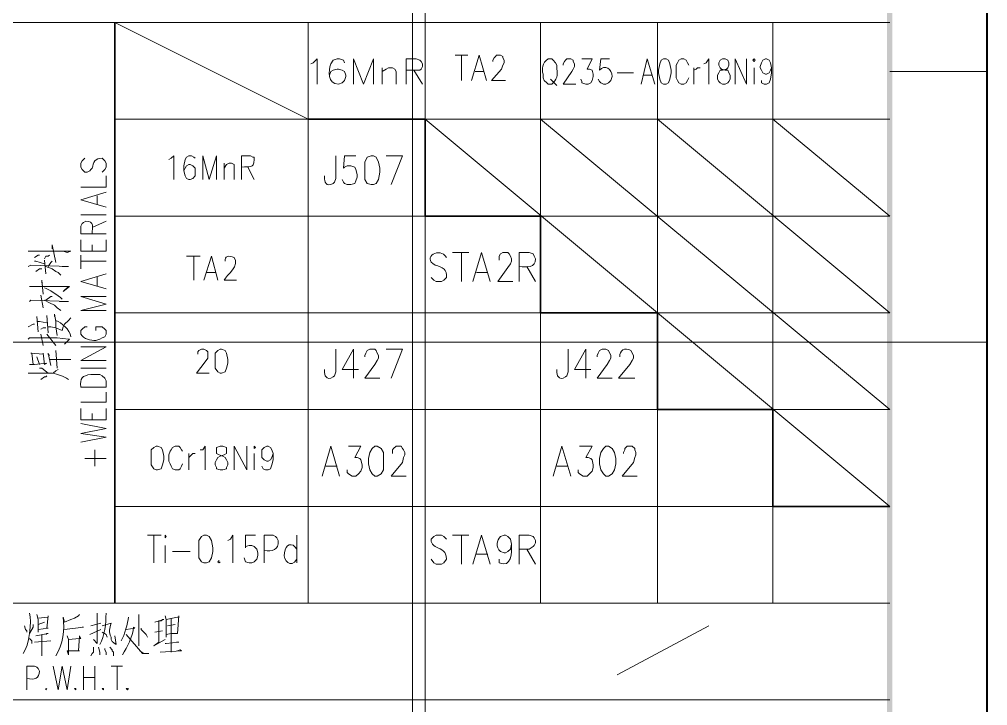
# Model space of a CAD drawing. Header units: millimetres. Extents: x 0 to 825, y 0 to 1167.
# Drawn here: x 685.8 to 824.5, y 881.5 to 979.8 of the extents above; entities that cross this region are included whole.
import ezdxf

# ---------------------------------------------------------------- set-up
doc = ezdxf.new("R2010")
doc.units = ezdxf.units.MM
doc.layers.add('1', color=7, linetype='Continuous')

msp = doc.modelspace()

# ---------------------------------------------------------------- hatches: boundary and pattern name
h = msp.add_hatch(color=0)
h.dxf.hatch_style = 2
h.paths.add_polyline_path([(810.861732, 13.821732), (810.141732, 1152.501732), (810.861732, 1153.221732)])
h = msp.add_hatch(color=0)
h.dxf.hatch_style = 2
h.paths.add_polyline_path([(810.141732, 14.541732), (810.861732, 13.821732), (810.141732, 1152.501732)])

# ---------------------------------------------------------------- linework, layer by layer
at = {"layer": '1', "color": 0, "lineweight": 9}
for points in [[(0.321732, 0.321732), (824.361732, 0.321732), (824.361732, 1166.721732), (0.321732, 1166.721732), (0.321732, 0.321732)], [(743.901732, 785.301732), (743.901732, 1131.981732), (743.901732, 785.301732)], [(810.501732, 979.341732), (560.841732, 979.341732)], [(810.501732, 979.341732), (560.841732, 979.341732)], [(699.441732, 979.341732), (727.161732, 965.481732), (699.441732, 979.341732)], [(727.161732, 896.181732), (727.161732, 979.341732), (727.161732, 896.181732)], [(760.461732, 896.181732), (760.461732, 979.341732)], [(760.461732, 896.181732), (760.461732, 979.341732)], [(777.201732, 896.181732), (777.201732, 979.341732)], [(777.201732, 896.181732), (777.201732, 979.341732)], [(793.761732, 896.181732), (793.761732, 979.341732), (793.761732, 896.181732)], [(748.221732, 974.661732), (750.021732, 974.661732)], [(749.121732, 974.661732), (749.121732, 971.061732)], [(750.561732, 971.061732), (751.641732, 974.661732), (752.721732, 971.061732)], [(753.621732, 973.761732), (753.621732, 973.941732), (753.801732, 974.301732), (753.981732, 974.481732), (754.161732, 974.661732), (754.701732, 974.661732), (755.061732, 974.481732), (755.061732, 974.301732), (755.241732, 973.941732), (755.241732, 973.581732), (755.061732, 973.221732), (754.881732, 972.681732), (753.441732, 971.061732), (755.421732, 971.061732)], [(727.521732, 973.401732), (727.881732, 973.581732), (728.421732, 974.121732), (728.421732, 970.521732)], [(733.641732, 970.521732), (733.641732, 974.121732), (735.081732, 970.521732), (736.521732, 974.121732), (736.521732, 970.521732)], [(737.781732, 970.521732), (737.781732, 972.861732)], [(737.781732, 972.321732), (738.321732, 972.681732), (738.681732, 972.861732), (739.221732, 972.861732), (739.581732, 972.681732), (739.761732, 972.321732), (739.761732, 970.521732)], [(741.201732, 970.521732), (741.201732, 974.121732), (742.641732, 974.121732), (743.181732, 973.941732), (743.361732, 973.761732), (743.541732, 973.401732), (743.541732, 973.041732), (743.361732, 972.681732), (743.181732, 972.501732), (742.641732, 972.501732), (741.201732, 972.501732)], [(763.701732, 973.221732), (763.701732, 973.401732), (763.881732, 973.761732), (764.061732, 973.941732), (764.241732, 974.121732), (764.781732, 974.121732), (765.141732, 973.941732), (765.141732, 973.761732), (765.321732, 973.401732), (765.321732, 973.041732), (765.141732, 972.681732), (764.961732, 972.321732), (763.701732, 970.521732), (765.501732, 970.521732)], [(766.401732, 974.121732), (767.841732, 974.121732), (767.121732, 972.681732), (767.481732, 972.681732), (767.841732, 972.501732), (767.841732, 972.501732), (768.021732, 971.961732), (768.021732, 971.601732), (767.841732, 971.061732), (767.661732, 970.701732), (767.301732, 970.521732), (766.941732, 970.521732), (766.401732, 970.701732), (766.401732, 970.881732), (766.221732, 971.241732)], [(774.861732, 970.521732), (775.761732, 974.121732), (776.841732, 970.521732)], [(778.101732, 974.121732), (777.741732, 973.941732), (777.561732, 973.401732), (777.381732, 972.501732), (777.381732, 972.141732), (777.561732, 971.241732), (777.741732, 970.701732), (778.101732, 970.521732), (778.461732, 970.521732), (778.821732, 970.701732), (779.001732, 971.241732), (779.181732, 972.141732), (779.181732, 972.501732), (779.001732, 973.401732), (778.821732, 973.941732), (778.461732, 974.121732), (778.101732, 974.121732)], [(781.701732, 973.221732), (781.521732, 973.581732), (781.341732, 973.941732), (780.981732, 974.121732), (780.621732, 974.121732), (780.261732, 973.941732), (780.081732, 973.581732), (779.901732, 973.221732), (779.901732, 972.681732), (779.901732, 971.961732), (779.901732, 971.421732), (780.081732, 971.061732), (780.261732, 970.701732), (780.621732, 970.521732), (780.981732, 970.521732), (781.341732, 970.701732), (781.521732, 971.061732), (781.701732, 971.421732)], [(782.421732, 970.521732), (782.421732, 972.861732)], [(782.421732, 971.961732), (782.421732, 972.501732), (782.781732, 972.681732), (782.961732, 972.861732), (783.321732, 972.861732)], [(783.861732, 973.401732), (784.221732, 973.581732), (784.581732, 974.121732), (784.581732, 970.521732)], [(786.561732, 974.121732), (786.201732, 973.941732), (786.021732, 973.581732), (786.021732, 973.221732), (786.201732, 972.861732), (786.381732, 972.681732), (786.921732, 972.501732), (787.281732, 972.501732), (787.461732, 972.141732), (787.641732, 971.781732), (787.641732, 971.241732), (787.461732, 970.881732), (787.281732, 970.701732), (786.921732, 970.521732), (786.561732, 970.521732), (786.201732, 970.701732), (786.021732, 970.881732), (785.841732, 971.241732), (785.841732, 971.781732), (786.021732, 972.141732), (786.201732, 972.501732), (786.561732, 972.501732), (787.101732, 972.681732), (787.281732, 972.861732), (787.461732, 973.221732), (787.461732, 973.581732), (787.281732, 973.941732), (786.921732, 974.121732), (786.561732, 974.121732)], [(788.361732, 970.521732), (788.361732, 974.121732), (789.981732, 970.521732), (789.981732, 974.121732)], [(790.881732, 973.941732), (791.061732, 973.761732), (791.241732, 973.941732), (791.061732, 974.121732), (790.881732, 973.941732)], [(791.061732, 972.861732), (791.061732, 970.521732)], [(793.581732, 972.861732), (793.401732, 972.501732), (793.221732, 972.141732), (792.861732, 971.961732), (792.681732, 971.961732), (792.321732, 972.141732), (792.141732, 972.501732), (791.961732, 972.861732), (791.961732, 973.041732), (792.141732, 973.581732), (792.321732, 973.941732), (792.681732, 974.121732), (792.861732, 974.121732), (793.221732, 973.941732), (793.401732, 973.581732), (793.581732, 972.861732), (793.581732, 972.141732), (793.401732, 971.241732), (793.221732, 970.701732), (792.861732, 970.521732), (792.501732, 970.521732), (792.141732, 970.701732), (792.141732, 971.061732)], [(742.281732, 972.501732), (743.541732, 970.521732)], [(751.101732, 972.321732), (752.361732, 972.321732)], [(771.441732, 972.141732), (773.781732, 972.141732)], [(775.221732, 971.781732), (776.481732, 971.781732)], [(824.361732, 972.321732), (810.501732, 972.321732)], [(761.901732, 971.241732), (762.801732, 970.341732)], [(810.501732, 965.481732), (699.441732, 965.481732)], [(810.501732, 965.481732), (699.441732, 965.481732)], [(743.901732, 965.481732), (810.501732, 910.041732)], [(810.501732, 923.901732), (760.461732, 965.481732)], [(810.501732, 937.761732), (777.201732, 965.481732)], [(793.761732, 965.481732), (810.501732, 951.621732)], [(707.181732, 959.721732), (707.541732, 959.901732), (707.901732, 960.261732), (707.901732, 956.841732)], [(710.961732, 959.901732), (710.781732, 960.081732), (710.421732, 960.261732), (710.061732, 960.261732), (709.701732, 960.081732), (709.521732, 959.721732), (709.341732, 958.821732), (709.341732, 958.101732), (709.521732, 957.381732), (709.701732, 957.021732), (710.061732, 956.841732), (710.241732, 956.841732), (710.601732, 957.021732), (710.961732, 957.381732), (710.961732, 957.921732), (710.961732, 958.101732), (710.961732, 958.461732), (710.601732, 958.821732), (710.241732, 959.001732), (710.061732, 959.001732), (709.701732, 958.821732), (709.521732, 958.461732), (709.341732, 958.101732)], [(712.041732, 956.841732), (712.041732, 960.261732), (712.941732, 956.841732), (714.021732, 960.261732), (714.021732, 956.841732)], [(715.101732, 956.841732), (715.101732, 959.181732)], [(715.101732, 958.461732), (715.461732, 959.001732), (715.821732, 959.181732), (716.181732, 959.181732), (716.541732, 959.001732), (716.541732, 958.461732), (716.541732, 956.841732)], [(734.001732, 960.261732), (732.381732, 960.261732), (732.201732, 958.461732), (732.381732, 958.641732), (732.741732, 958.821732), (733.281732, 958.821732), (733.821732, 958.641732), (734.001732, 958.281732), (734.181732, 957.561732), (734.181732, 957.201732), (734.001732, 956.661732), (733.821732, 956.301732), (733.281732, 956.121732), (732.741732, 956.121732), (732.381732, 956.301732), (732.201732, 956.481732), (732.021732, 956.841732)], [(736.161732, 960.261732), (735.621732, 960.081732), (735.261732, 959.361732), (735.261732, 958.461732), (735.261732, 957.921732), (735.261732, 956.841732), (735.621732, 956.301732), (736.161732, 956.121732), (736.521732, 956.121732), (736.881732, 956.301732), (737.241732, 956.841732), (737.421732, 957.921732), (737.421732, 958.461732), (737.241732, 959.361732), (736.881732, 960.081732), (736.521732, 960.261732), (736.161732, 960.261732)], [(738.321732, 960.261732), (740.661732, 960.261732), (739.041732, 956.121732)], [(718.521732, 958.641732), (719.421732, 956.841732)], [(694.581732, 955.761732), (698.181732, 955.761732), (698.181732, 957.381732)], [(698.181732, 952.881732), (694.581732, 953.961732), (698.181732, 955.041732)], [(696.921732, 953.241732), (696.921732, 954.501732)], [(698.181732, 951.801732), (694.581732, 951.801732)], [(696.201732, 950.001732), (698.181732, 950.901732)], [(810.501732, 951.621732), (699.441732, 951.621732)], [(810.501732, 951.621732), (699.441732, 951.621732)], [(698.181732, 946.581732), (694.581732, 946.581732), (694.581732, 948.201732)], [(698.181732, 946.581732), (698.181732, 948.201732)], [(687.021732, 946.581732), (687.381732, 946.581732), (693.141732, 946.581732), (692.601732, 946.401732), (692.061732, 946.581732)], [(690.981732, 944.961732), (690.441732, 947.481732), (690.441732, 947.301732), (690.441732, 946.941732)], [(696.201732, 946.581732), (696.201732, 947.481732)], [(687.921732, 945.681732), (688.461732, 946.041732), (688.641732, 946.041732)], [(687.921732, 945.141732), (688.101732, 945.141732), (689.361732, 944.781732)], [(689.361732, 945.501732), (689.541732, 945.861732), (689.901732, 945.861732), (690.081732, 946.041732)], [(689.541732, 943.341732), (689.361732, 945.321732)], [(689.901732, 944.421732), (690.261732, 944.961732), (690.441732, 945.141732)], [(694.581732, 944.061732), (694.581732, 946.041732)], [(694.581732, 945.141732), (698.181732, 945.141732)], [(709.701732, 945.861732), (711.681732, 945.861732)], [(710.781732, 945.861732), (710.781732, 942.441732)], [(712.221732, 942.441732), (713.301732, 945.861732), (714.201732, 942.441732)], [(747.861732, 946.401732), (750.201732, 946.401732)], [(749.121732, 946.401732), (749.121732, 942.261732)], [(750.741732, 942.261732), (752.001732, 946.401732), (753.261732, 942.261732)], [(754.521732, 945.321732), (754.521732, 945.501732), (754.521732, 945.861732), (754.701732, 946.221732), (755.061732, 946.401732), (755.781732, 946.401732), (755.961732, 946.221732), (756.141732, 945.861732), (756.321732, 945.501732), (756.321732, 945.141732), (756.141732, 944.781732), (755.781732, 944.241732), (754.341732, 942.261732), (756.501732, 942.261732)], [(687.021732, 944.421732), (687.381732, 944.601732), (692.781732, 944.421732), (692.421732, 944.421732), (691.881732, 944.421732)], [(688.101732, 943.701732), (688.641732, 944.061732), (689.001732, 944.061732)], [(689.541732, 944.421732), (690.441732, 944.061732), (690.981732, 943.701732), (691.341732, 943.521732), (691.701732, 943.161732)], [(758.481732, 944.421732), (759.741732, 942.261732)], [(689.181732, 940.461732), (689.001732, 942.441732), (689.001732, 942.261732), (689.001732, 942.081732)], [(698.181732, 941.181732), (694.581732, 942.261732), (698.181732, 943.341732)], [(696.921732, 941.541732), (696.921732, 942.981732)], [(712.581732, 943.521732), (713.841732, 943.521732)], [(751.281732, 943.521732), (752.901732, 943.521732)], [(687.201732, 941.541732), (687.381732, 941.541732), (692.601732, 941.541732), (692.781732, 941.541732), (692.961732, 941.541732), (692.061732, 940.821732), (692.781732, 941.541732)], [(687.201732, 939.381732), (687.381732, 939.561732), (692.781732, 939.381732), (692.601732, 939.381732), (691.521732, 939.381732)], [(689.181732, 938.481732), (688.821732, 940.281732)], [(689.361732, 939.561732), (690.081732, 939.201732), (690.801732, 938.841732), (691.161732, 938.481732), (691.701732, 938.121732)], [(689.541732, 939.561732), (690.261732, 940.101732), (690.441732, 940.101732)], [(698.181732, 938.121732), (694.581732, 938.121732), (698.181732, 939.021732), (694.581732, 940.101732), (698.181732, 940.101732)], [(688.461732, 935.061732), (688.281732, 937.221732)], [(689.901732, 934.881732), (689.721732, 937.401732)], [(689.901732, 935.781732), (690.261732, 935.781732), (690.981732, 935.601732), (691.881732, 935.241732), (692.061732, 935.781732), (692.241732, 936.141732), (692.781732, 936.681732), (693.141732, 937.041732)], [(691.161732, 934.521732), (690.981732, 935.781732), (690.981732, 936.501732), (690.801732, 937.581732), (690.801732, 937.401732), (690.801732, 937.221732)], [(810.501732, 937.761732), (699.441732, 937.761732), (810.501732, 937.761732)], [(687.021732, 935.781732), (687.741732, 936.141732), (687.921732, 936.141732)], [(688.281732, 936.501732), (688.641732, 936.501732), (689.721732, 936.321732)], [(688.821732, 935.421732), (689.181732, 935.601732), (689.541732, 935.601732)], [(687.021732, 933.981732), (687.201732, 934.161732), (687.201732, 934.161732), (691.161732, 934.161732), (692.781732, 933.981732), (692.961732, 933.981732), (692.961732, 933.981732), (692.241732, 933.261732), (692.961732, 933.981732)], [(689.181732, 933.081732), (688.821732, 934.701732)], [(690.981732, 933.081732), (689.721732, 934.701732)], [(698.181732, 930.921732), (694.581732, 930.921732), (698.181732, 932.901732), (694.581732, 932.901732)], [(687.201732, 930.381732), (687.921732, 930.381732), (689.721732, 930.561732), (689.361732, 930.381732), (689.181732, 932.001732), (689.181732, 931.821732), (687.381732, 932.001732), (687.561732, 932.001732), (687.741732, 930.381732)], [(688.641732, 930.381732), (688.281732, 931.461732)], [(690.261732, 930.201732), (689.901732, 932.001732), (689.901732, 931.821732), (690.081732, 931.641732)], [(691.161732, 929.841732), (690.981732, 932.361732)], [(711.321732, 931.821732), (711.321732, 932.001732), (711.321732, 932.181732), (711.501732, 932.361732), (711.861732, 932.541732), (712.221732, 932.541732), (712.581732, 932.361732), (712.761732, 932.181732), (712.761732, 932.001732), (712.761732, 931.641732), (712.761732, 931.281732), (712.401732, 930.741732), (711.141732, 929.121732), (712.941732, 929.121732)], [(714.561732, 932.541732), (714.201732, 932.361732), (713.841732, 932.001732), (713.841732, 931.101732), (713.841732, 930.561732), (713.841732, 929.841732), (714.201732, 929.301732), (714.561732, 929.121732), (714.741732, 929.121732), (715.281732, 929.301732), (715.461732, 929.841732), (715.641732, 930.561732), (715.641732, 931.101732), (715.461732, 932.001732), (715.281732, 932.361732), (714.741732, 932.541732), (714.561732, 932.541732)], [(733.641732, 932.541732), (732.021732, 929.661732), (734.361732, 929.661732)], [(733.641732, 932.541732), (733.641732, 928.401732)], [(735.261732, 931.461732), (735.261732, 931.641732), (735.441732, 932.001732), (735.621732, 932.361732), (735.981732, 932.541732), (736.701732, 932.541732), (736.881732, 932.361732), (737.061732, 932.001732), (737.241732, 931.641732), (737.241732, 931.281732), (737.061732, 930.921732), (736.701732, 930.381732), (735.261732, 928.401732), (737.421732, 928.401732)], [(738.321732, 932.541732), (740.661732, 932.541732), (739.041732, 928.401732)], [(766.941732, 932.541732), (765.321732, 929.661732), (767.661732, 929.661732)], [(766.941732, 932.541732), (766.941732, 928.401732)], [(768.561732, 931.461732), (768.561732, 931.641732), (768.741732, 932.001732), (768.921732, 932.361732), (769.281732, 932.541732), (769.821732, 932.541732), (770.181732, 932.361732), (770.541732, 931.641732), (770.541732, 931.281732), (770.361732, 930.921732), (770.001732, 930.381732), (768.561732, 928.401732), (770.721732, 928.401732)], [(688.641732, 929.841732), (689.001732, 929.841732), (689.901732, 929.121732)], [(690.081732, 931.101732), (693.141732, 931.101732), (692.421732, 931.101732)], [(698.181732, 929.841732), (694.581732, 929.841732)], [(688.821732, 928.221732), (689.361732, 928.581732), (689.541732, 928.581732), (689.721732, 928.761732)], [(690.621732, 929.121732), (690.981732, 929.481732), (691.341732, 929.661732)], [(694.581732, 924.981732), (698.181732, 924.981732), (698.181732, 926.421732)], [(698.181732, 922.461732), (694.581732, 922.461732), (694.581732, 924.081732)], [(696.201732, 922.461732), (696.201732, 923.361732)], [(698.181732, 922.461732), (698.181732, 924.081732)], [(810.501732, 923.901732), (699.441732, 923.901732)], [(810.501732, 923.901732), (699.441732, 923.901732)], [(694.581732, 919.221732), (698.181732, 919.941732), (694.581732, 920.481732), (698.181732, 921.201732), (694.581732, 921.921732)], [(696.561732, 915.801732), (696.561732, 918.141732)], [(705.381732, 918.681732), (705.021732, 918.501732), (704.661732, 918.141732), (704.661732, 917.241732), (704.661732, 916.701732), (704.661732, 915.981732), (705.021732, 915.441732), (705.381732, 915.261732), (705.561732, 915.261732), (706.101732, 915.441732), (706.281732, 915.981732), (706.461732, 916.701732), (706.461732, 917.241732), (706.281732, 918.141732), (706.101732, 918.501732), (705.561732, 918.681732), (705.381732, 918.681732)], [(709.161732, 917.961732), (708.981732, 918.141732), (708.801732, 918.501732), (708.621732, 918.681732), (708.081732, 918.681732), (707.721732, 918.501732), (707.541732, 918.141732), (707.361732, 917.961732), (707.181732, 917.421732), (707.181732, 916.521732), (707.361732, 916.161732), (707.541732, 915.801732), (707.721732, 915.441732), (708.081732, 915.261732), (708.621732, 915.261732), (708.801732, 915.441732), (708.981732, 915.801732), (709.161732, 916.161732)], [(710.061732, 915.261732), (710.061732, 917.601732)], [(710.061732, 916.521732), (710.061732, 917.061732), (710.421732, 917.421732), (710.601732, 917.601732), (710.961732, 917.601732)], [(711.681732, 918.141732), (712.041732, 918.141732), (712.401732, 918.681732), (712.401732, 915.261732)], [(714.561732, 918.681732), (714.021732, 918.501732), (714.021732, 918.141732), (714.021732, 917.961732), (714.021732, 917.601732), (714.381732, 917.421732), (714.921732, 917.241732), (715.281732, 917.061732), (715.461732, 916.701732), (715.641732, 916.341732), (715.641732, 915.981732), (715.461732, 915.621732), (715.461732, 915.441732), (714.921732, 915.261732), (714.561732, 915.261732), (714.021732, 915.441732), (714.021732, 915.621732), (713.841732, 915.981732), (713.841732, 916.341732), (714.021732, 916.701732), (714.201732, 917.061732), (714.561732, 917.241732), (715.101732, 917.421732), (715.461732, 917.601732), (715.461732, 917.961732), (715.461732, 918.141732), (715.461732, 918.501732), (714.921732, 918.681732), (714.561732, 918.681732)], [(716.541732, 915.261732), (716.541732, 918.681732), (718.341732, 915.261732), (718.341732, 918.681732)], [(719.421732, 918.501732), (719.421732, 918.321732), (719.601732, 918.501732), (719.421732, 918.681732), (719.421732, 918.501732)], [(719.421732, 917.601732), (719.421732, 915.261732)], [(722.121732, 917.601732), (721.941732, 917.061732), (721.761732, 916.701732), (721.401732, 916.521732), (721.221732, 916.521732), (720.861732, 916.701732), (720.501732, 917.061732), (720.501732, 917.601732), (720.501732, 917.781732), (720.501732, 918.141732), (720.861732, 918.501732), (721.221732, 918.681732), (721.401732, 918.681732), (721.761732, 918.501732), (721.941732, 918.141732), (722.121732, 917.601732), (722.121732, 916.701732), (721.941732, 915.981732), (721.761732, 915.441732), (721.401732, 915.261732), (721.041732, 915.261732), (720.681732, 915.441732), (720.501732, 915.801732)], [(729.141732, 914.361732), (730.401732, 918.681732), (731.661732, 914.361732)], [(732.921732, 918.681732), (734.721732, 918.681732), (733.821732, 917.061732), (734.181732, 917.061732), (734.541732, 916.881732), (734.721732, 916.701732), (734.901732, 915.981732), (734.901732, 915.621732), (734.721732, 915.081732), (734.361732, 914.721732), (734.001732, 914.361732), (733.461732, 914.361732), (732.921732, 914.721732), (732.741732, 914.901732), (732.741732, 915.261732)], [(736.701732, 918.681732), (736.341732, 918.321732), (735.981732, 917.781732), (735.801732, 916.881732), (735.801732, 916.161732), (735.981732, 915.261732), (736.341732, 914.721732), (736.701732, 914.361732), (737.061732, 914.361732), (737.601732, 914.721732), (737.961732, 915.261732), (737.961732, 916.161732), (737.961732, 916.881732), (737.961732, 917.781732), (737.601732, 918.321732), (737.061732, 918.681732), (736.701732, 918.681732)], [(739.221732, 917.601732), (739.221732, 917.781732), (739.221732, 918.141732), (739.401732, 918.321732), (739.761732, 918.681732), (740.481732, 918.681732), (740.661732, 918.321732), (740.841732, 918.141732), (741.021732, 917.781732), (741.021732, 917.421732), (740.841732, 917.061732), (740.661732, 916.341732), (739.041732, 914.361732), (741.201732, 914.361732)], [(762.261732, 914.361732), (763.521732, 918.681732), (764.781732, 914.361732)], [(766.041732, 918.681732), (767.841732, 918.681732), (766.941732, 917.061732), (767.301732, 917.061732), (767.661732, 916.881732), (767.841732, 916.701732), (768.021732, 915.981732), (768.021732, 915.621732), (767.841732, 915.081732), (767.481732, 914.721732), (767.121732, 914.361732), (766.581732, 914.361732), (766.041732, 914.721732), (765.861732, 914.901732), (765.861732, 915.261732)], [(769.821732, 918.681732), (769.461732, 918.321732), (769.101732, 917.781732), (768.921732, 916.881732), (768.921732, 916.161732), (769.101732, 915.261732), (769.461732, 914.721732), (769.821732, 914.361732), (770.181732, 914.361732), (770.721732, 914.721732), (771.081732, 915.261732), (771.261732, 916.161732), (771.261732, 916.881732), (771.081732, 917.781732), (770.721732, 918.321732), (770.181732, 918.681732), (769.821732, 918.681732)], [(772.341732, 917.601732), (772.341732, 917.781732), (772.521732, 918.141732), (772.521732, 918.321732), (772.881732, 918.681732), (773.601732, 918.681732), (773.961732, 918.321732), (773.961732, 918.141732), (774.141732, 917.781732), (774.141732, 917.421732), (773.961732, 917.061732), (773.781732, 916.341732), (772.161732, 914.361732), (774.321732, 914.361732)], [(695.121732, 916.881732), (698.181732, 916.881732)], [(729.681732, 915.801732), (731.301732, 915.801732)], [(762.801732, 915.801732), (764.421732, 915.801732)], [(810.501732, 910.041732), (699.441732, 910.041732)], [(810.501732, 910.041732), (699.441732, 910.041732)], [(704.121732, 905.901732), (706.101732, 905.901732)], [(705.021732, 905.901732), (705.021732, 901.941732)], [(706.641732, 905.721732), (706.641732, 905.541732), (706.821732, 905.721732), (706.641732, 905.901732), (706.641732, 905.721732)], [(712.221732, 905.901732), (711.861732, 905.721732), (711.501732, 905.181732), (711.501732, 904.101732), (711.501732, 903.561732), (711.501732, 902.661732), (711.861732, 902.121732), (712.221732, 901.941732), (712.581732, 901.941732), (712.941732, 902.121732), (713.301732, 902.661732), (713.481732, 903.561732), (713.481732, 904.101732), (713.301732, 905.181732), (712.941732, 905.721732), (712.581732, 905.901732), (712.221732, 905.901732)], [(715.641732, 905.181732), (716.001732, 905.361732), (716.361732, 905.901732), (716.361732, 901.941732)], [(719.601732, 905.901732), (718.161732, 905.901732), (718.161732, 904.101732), (718.161732, 904.281732), (718.701732, 904.461732), (719.061732, 904.461732), (719.421732, 904.281732), (719.781732, 903.921732), (719.961732, 903.381732), (719.961732, 903.021732), (719.781732, 902.481732), (719.421732, 902.121732), (719.061732, 901.941732), (718.701732, 901.941732), (718.161732, 902.121732), (717.981732, 902.661732)], [(725.541732, 905.901732), (725.541732, 901.941732)], [(747.861732, 905.901732), (750.201732, 905.901732)], [(749.121732, 905.901732), (749.121732, 901.761732)], [(750.741732, 901.761732), (752.001732, 905.901732), (753.261732, 901.761732)], [(757.401732, 901.761732), (757.401732, 905.901732), (758.841732, 905.901732), (759.381732, 905.721732), (759.561732, 905.541732), (759.741732, 905.181732), (759.741732, 904.821732), (759.561732, 904.461732), (759.381732, 904.281732), (758.841732, 903.921732), (757.401732, 903.921732)], [(706.641732, 904.461732), (706.641732, 901.941732)], [(707.721732, 903.561732), (710.241732, 903.561732)], [(758.481732, 903.921732), (759.741732, 901.761732)], [(714.381732, 902.301732), (714.201732, 902.121732), (714.381732, 901.941732), (714.561732, 902.121732)], [(751.281732, 903.201732), (752.901732, 903.201732)], [(810.501732, 896.181732), (560.841732, 896.181732), (810.501732, 896.181732)], [(688.281732, 894.561732), (688.461732, 893.841732), (688.461732, 892.041732), (688.461732, 892.401732), (689.901732, 892.581732), (689.721732, 892.581732), (689.901732, 894.381732), (689.901732, 894.201732), (688.461732, 894.021732)], [(696.921732, 894.741732), (696.921732, 890.961732), (696.921732, 890.421732), (696.921732, 890.421732), (696.381732, 890.961732)], [(702.861732, 894.561732), (702.861732, 894.381732), (702.861732, 894.201732), (702.861732, 890.061732), (702.861732, 890.241732), (702.861732, 890.781732)], [(705.201732, 893.481732), (706.461732, 893.841732), (706.281732, 893.841732), (706.101732, 893.661732), (705.741732, 893.661732), (705.741732, 890.601732), (705.021732, 890.061732), (706.641732, 890.961732)], [(706.641732, 894.381732), (706.821732, 893.841732), (706.821732, 892.761732), (706.821732, 891.321732), (706.821732, 891.681732), (707.541732, 891.861732), (708.441732, 891.861732), (708.441732, 891.861732), (708.621732, 894.381732), (708.621732, 894.201732), (708.441732, 894.201732), (706.821732, 893.841732)], [(707.541732, 894.021732), (707.541732, 889.161732)], [(686.481732, 892.941732), (686.661732, 892.401732), (686.841732, 892.221732), (686.841732, 892.041732)], [(687.741732, 893.121732), (687.741732, 892.761732), (687.201732, 891.861732)], [(688.461732, 893.121732), (689.361732, 893.481732)], [(692.241732, 892.401732), (694.941732, 892.761732), (694.941732, 892.761732), (694.761732, 892.761732)], [(695.841732, 891.681732), (697.461732, 892.401732)], [(696.021732, 892.941732), (697.461732, 893.301732)], [(703.221732, 892.581732), (703.221732, 892.401732), (703.941732, 891.681732), (704.121732, 891.321732)], [(707.001732, 892.941732), (708.081732, 893.121732)], [(771.441732, 885.921732), (784.581732, 892.941732)], [(687.201732, 891.141732), (687.561732, 890.781732), (687.561732, 890.421732)], [(688.101732, 891.501732), (689.901732, 891.861732), (689.721732, 891.861732), (689.541732, 891.681732)], [(689.001732, 891.681732), (689.001732, 888.621732), (689.001732, 889.341732)], [(692.601732, 891.501732), (692.781732, 890.961732), (692.781732, 888.801732), (692.601732, 889.341732), (694.401732, 889.341732), (694.221732, 889.341732), (694.401732, 891.501732), (694.581732, 891.141732), (694.401732, 891.141732), (692.781732, 890.961732)], [(697.641732, 892.041732), (698.181732, 891.681732), (698.361732, 891.321732)], [(701.061732, 891.681732), (703.401732, 888.981732), (704.301732, 888.981732), (704.301732, 888.981732), (703.581732, 888.981732), (703.041732, 889.341732)], [(706.281732, 892.221732), (706.281732, 892.221732), (705.201732, 892.041732)], [(687.921732, 890.601732), (690.261732, 890.781732)], [(696.381732, 889.881732), (696.381732, 889.701732), (696.381732, 889.161732), (696.201732, 888.981732), (696.021732, 888.621732)], [(697.101732, 889.881732), (697.281732, 889.161732), (697.281732, 888.801732)], [(698.001732, 889.701732), (698.001732, 889.521732), (698.181732, 889.161732), (698.181732, 888.801732)], [(698.721732, 889.881732), (699.081732, 889.521732), (699.081732, 889.341732), (699.261732, 889.161732), (699.261732, 888.801732), (699.261732, 888.621732)], [(706.641732, 890.421732), (706.821732, 890.421732), (708.621732, 890.601732), (708.441732, 890.601732), (708.261732, 890.601732)], [(705.921732, 889.161732), (708.981732, 889.341732), (708.801732, 889.521732), (708.441732, 889.341732)], [(690.621732, 887.181732), (691.341732, 883.761732), (691.881732, 887.181732), (692.601732, 883.761732), (693.141732, 887.181732)], [(694.941732, 883.761732), (694.941732, 887.181732)], [(696.561732, 887.181732), (696.561732, 883.761732)], [(698.901732, 887.181732), (700.521732, 887.181732)], [(699.801732, 887.181732), (699.801732, 883.761732)], [(694.941732, 885.561732), (696.561732, 885.561732)], [(689.541732, 883.941732), (689.541732, 883.941732), (689.541732, 883.761732), (689.721732, 883.941732)], [(693.861732, 883.941732), (693.681732, 883.941732), (693.861732, 883.761732), (693.861732, 883.941732)], [(697.821732, 883.941732), (697.641732, 883.941732), (697.821732, 883.761732), (697.821732, 883.941732)], [(701.241732, 883.941732), (701.061732, 883.941732), (701.241732, 883.761732), (701.421732, 883.941732)], [(810.501732, 882.321732), (560.841732, 882.321732)], [(810.501732, 882.321732), (560.841732, 882.321732)]]:
    msp.add_lwpolyline(points, dxfattribs=at)
at = {"layer": '1', "color": 30, "lineweight": 9}
for points in [[(742.101732, 0.141732), (742.101732, 1166.901732)], [(824.541732, 0.141732), (824.541732, 1166.901732)], [(824.541732, 933.549732), (0.141732, 933.549732)]]:
    msp.add_lwpolyline(points, dxfattribs=at)
at = {"layer": '1', "color": 0, "lineweight": 25}
for points in [[(699.441732, 896.181732), (699.441732, 979.341732), (699.441732, 896.181732)], [(727.161732, 965.481732), (743.901732, 965.481732), (727.161732, 965.481732)], [(743.901732, 965.481732), (743.901732, 951.621732), (743.901732, 965.481732)], [(743.901732, 951.621732), (760.461732, 951.621732), (743.901732, 951.621732)], [(760.461732, 937.761732), (777.201732, 937.761732), (760.461732, 937.761732), (777.201732, 937.761732), (760.461732, 937.761732), (760.461732, 951.621732), (760.461732, 937.761732), (760.461732, 951.621732), (760.461732, 937.761732)], [(777.201732, 937.761732), (777.201732, 923.901732), (777.201732, 937.761732)], [(777.201732, 923.901732), (793.761732, 923.901732), (777.201732, 923.901732)], [(793.761732, 910.041732), (810.501732, 910.041732), (793.761732, 910.041732), (793.761732, 923.901732), (793.761732, 910.041732)]]:
    msp.add_lwpolyline(points, dxfattribs=at)
at = {"layer": '1', "color": 0, "lineweight": 9}
for points, knots in [([(732.381732, 973.581732), (732.381732, 973.581732), (732.201732, 973.941732), (732.201732, 973.941732), (732.201732, 973.941732), (731.661732, 974.121732), (731.661732, 974.121732), (731.661732, 974.121732), (731.301732, 974.121732), (731.301732, 974.121732), (731.301732, 974.121732), (730.761732, 973.941732), (730.761732, 973.941732), (730.761732, 973.941732), (730.401732, 973.401732), (730.401732, 973.401732), (730.041732, 972.501732), (729.861732, 970.521732), (731.481732, 970.521732), (731.481732, 970.521732), (732.021732, 970.701732), (732.021732, 970.701732), (732.021732, 970.701732), (732.381732, 971.061732), (732.381732, 971.061732), (732.381732, 971.061732), (732.561732, 971.601732), (732.561732, 971.601732), (732.561732, 971.601732), (732.561732, 971.781732), (732.561732, 971.781732), (732.561732, 971.781732), (732.381732, 972.321732), (732.381732, 972.321732), (732.381732, 972.321732), (732.021732, 972.501732), (732.021732, 972.501732), (732.021732, 972.501732), (731.481732, 972.681732), (731.481732, 972.681732), (731.481732, 972.681732), (731.301732, 972.681732), (731.301732, 972.681732), (731.301732, 972.681732), (730.761732, 972.501732), (730.761732, 972.501732), (730.761732, 972.501732), (730.401732, 972.321732), (730.401732, 972.321732), (730.401732, 972.321732), (730.221732, 971.781732), (730.221732, 971.781732)], [0, 0, 0, 0, 1, 1, 1, 2, 2, 2, 3, 3, 3, 4, 4, 4, 5, 5, 5, 6, 6, 6, 7, 7, 7, 8, 8, 8, 9, 9, 9, 10, 10, 10, 11, 11, 11, 12, 12, 12, 13, 13, 13, 14, 14, 14, 15, 15, 15, 16, 16, 16, 17, 17, 17, 17]), ([(761.541732, 974.121732), (760.641732, 973.581732), (760.641732, 972.681732), (760.821732, 971.961732), (760.821732, 971.961732), (760.821732, 971.421732), (760.821732, 971.421732), (760.821732, 971.421732), (761.001732, 971.061732), (761.001732, 971.061732), (761.001732, 971.061732), (761.361732, 970.701732), (761.361732, 970.701732), (761.361732, 970.701732), (761.541732, 970.521732), (761.541732, 970.521732), (761.541732, 970.521732), (762.081732, 970.521732), (762.081732, 970.521732), (762.801732, 971.061732), (762.981732, 971.961732), (762.801732, 972.681732), (762.801732, 972.681732), (762.801732, 973.221732), (762.801732, 973.221732), (762.801732, 973.221732), (762.621732, 973.581732), (762.621732, 973.581732), (762.621732, 973.581732), (762.261732, 973.941732), (762.261732, 973.941732), (762.261732, 973.941732), (762.081732, 974.121732), (762.081732, 974.121732), (762.081732, 974.121732), (761.541732, 974.121732), (761.541732, 974.121732)], [0, 0, 0, 0, 1, 1, 1, 2, 2, 2, 3, 3, 3, 4, 4, 4, 5, 5, 5, 6, 6, 6, 7, 7, 7, 8, 8, 8, 9, 9, 9, 10, 10, 10, 11, 11, 11, 12, 12, 12, 12]), ([(770.361732, 974.121732), (770.361732, 974.121732), (769.101732, 974.121732), (769.101732, 974.121732), (769.101732, 974.121732), (768.921732, 972.501732), (768.921732, 972.501732), (769.641732, 973.401732), (770.721732, 972.681732), (770.721732, 971.601732), (770.721732, 971.601732), (770.541732, 971.061732), (770.541732, 971.061732), (770.541732, 971.061732), (770.181732, 970.701732), (770.181732, 970.701732), (770.181732, 970.701732), (769.821732, 970.521732), (769.821732, 970.521732), (769.821732, 970.521732), (769.461732, 970.521732), (769.461732, 970.521732), (769.461732, 970.521732), (769.101732, 970.701732), (769.101732, 970.701732), (769.101732, 970.701732), (768.921732, 970.881732), (768.921732, 970.881732), (768.921732, 970.881732), (768.741732, 971.241732), (768.741732, 971.241732)], [0, 0, 0, 0, 1, 1, 1, 2, 2, 2, 3, 3, 3, 4, 4, 4, 5, 5, 5, 6, 6, 6, 7, 7, 7, 8, 8, 8, 9, 9, 9, 10, 10, 10, 10]), ([(695.121732, 959.901732), (695.121732, 959.901732), (694.761732, 959.541732), (694.761732, 959.541732), (694.761732, 959.541732), (694.581732, 959.181732), (694.581732, 959.181732), (694.581732, 959.181732), (694.581732, 958.641732), (694.581732, 958.641732), (694.581732, 958.641732), (694.761732, 958.281732), (694.761732, 958.281732), (694.761732, 958.281732), (695.121732, 957.921732), (695.121732, 957.921732), (695.121732, 957.921732), (695.481732, 957.921732), (695.481732, 957.921732), (695.481732, 957.921732), (695.841732, 958.101732), (695.841732, 958.101732), (695.841732, 958.101732), (696.021732, 958.281732), (696.021732, 958.281732), (696.021732, 958.281732), (696.201732, 958.461732), (696.201732, 958.461732), (696.381732, 959.361732), (696.561732, 959.901732), (697.641732, 959.901732), (697.641732, 959.901732), (698.001732, 959.541732), (698.001732, 959.541732), (698.001732, 959.541732), (698.181732, 959.181732), (698.181732, 959.181732), (698.181732, 959.181732), (698.181732, 958.641732), (698.181732, 958.641732), (698.181732, 958.641732), (698.001732, 958.281732), (698.001732, 958.281732), (698.001732, 958.281732), (697.641732, 957.921732), (697.641732, 957.921732)], [0, 0, 0, 0, 1, 1, 1, 2, 2, 2, 3, 3, 3, 4, 4, 4, 5, 5, 5, 6, 6, 6, 7, 7, 7, 8, 8, 8, 9, 9, 9, 10, 10, 10, 11, 11, 11, 12, 12, 12, 13, 13, 13, 14, 14, 14, 15, 15, 15, 15]), ([(717.621732, 956.841732), (717.621732, 956.841732), (717.621732, 960.261732), (717.621732, 960.261732), (717.621732, 960.261732), (718.881732, 960.261732), (718.881732, 960.261732), (718.881732, 960.261732), (719.241732, 960.081732), (719.241732, 960.081732), (719.241732, 960.081732), (719.421732, 960.081732), (719.421732, 960.081732), (719.421732, 960.081732), (719.421732, 959.721732), (719.421732, 959.721732), (719.421732, 958.281732), (718.701732, 958.821732), (717.621732, 958.641732)], [0, 0, 0, 0, 1, 1, 1, 2, 2, 2, 3, 3, 3, 4, 4, 4, 5, 5, 5, 6, 6, 6, 6]), ([(731.121732, 960.261732), (731.121732, 960.261732), (731.121732, 957.021732), (731.121732, 957.021732), (731.121732, 957.021732), (730.941732, 956.481732), (730.941732, 956.481732), (730.941732, 956.481732), (730.761732, 956.301732), (730.761732, 956.301732), (730.761732, 956.301732), (730.401732, 956.121732), (730.401732, 956.121732), (729.501732, 955.941732), (729.501732, 956.841732), (729.501732, 957.381732)], [0, 0, 0, 0, 1, 1, 1, 2, 2, 2, 3, 3, 3, 4, 4, 4, 5, 5, 5, 5]), ([(698.181732, 949.101732), (698.181732, 949.101732), (694.581732, 949.101732), (694.581732, 949.101732), (694.581732, 949.101732), (694.581732, 950.181732), (694.581732, 950.181732), (694.581732, 950.181732), (694.761732, 950.541732), (694.761732, 950.541732), (694.761732, 950.541732), (694.941732, 950.721732), (694.941732, 950.721732), (694.941732, 950.721732), (695.301732, 950.901732), (695.301732, 950.901732), (696.561732, 950.901732), (696.201732, 950.001732), (696.201732, 949.101732)], [0, 0, 0, 0, 1, 1, 1, 2, 2, 2, 3, 3, 3, 4, 4, 4, 5, 5, 5, 6, 6, 6, 6]), ([(746.961732, 945.681732), (746.061732, 947.301732), (743.361732, 945.681732), (745.341732, 944.601732), (746.421732, 944.241732), (747.141732, 944.061732), (746.961732, 942.801732), (746.961732, 942.801732), (746.601732, 942.441732), (746.601732, 942.441732), (746.601732, 942.441732), (746.241732, 942.261732), (746.241732, 942.261732), (746.241732, 942.261732), (745.521732, 942.261732), (745.521732, 942.261732), (745.521732, 942.261732), (745.161732, 942.441732), (745.161732, 942.441732), (745.161732, 942.441732), (744.801732, 942.801732), (744.801732, 942.801732)], [0, 0, 0, 0, 1, 1, 1, 2, 2, 2, 3, 3, 3, 4, 4, 4, 5, 5, 5, 6, 6, 6, 7, 7, 7, 7]), ([(715.281732, 945.141732), (715.101732, 945.861732), (715.821732, 946.041732), (716.541732, 945.681732), (717.441732, 944.601732), (715.461732, 943.161732), (715.101732, 942.441732), (715.101732, 942.441732), (716.901732, 942.441732), (716.901732, 942.441732)], [0, 0, 0, 0, 1, 1, 1, 2, 2, 2, 3, 3, 3, 3]), ([(757.401732, 942.261732), (757.401732, 942.261732), (757.401732, 946.401732), (757.401732, 946.401732), (757.401732, 946.401732), (758.841732, 946.401732), (758.841732, 946.401732), (758.841732, 946.401732), (759.381732, 946.221732), (759.381732, 946.221732), (759.381732, 946.221732), (759.561732, 945.861732), (759.561732, 945.861732), (759.561732, 945.861732), (759.741732, 945.501732), (759.741732, 945.501732), (759.741732, 944.241732), (758.481732, 944.241732), (757.401732, 944.421732)], [0, 0, 0, 0, 1, 1, 1, 2, 2, 2, 3, 3, 3, 4, 4, 4, 5, 5, 5, 6, 6, 6, 6]), ([(695.481732, 935.781732), (695.481732, 935.781732), (695.121732, 935.781732), (695.121732, 935.781732), (695.121732, 935.781732), (694.761732, 935.421732), (694.761732, 935.421732), (694.761732, 935.421732), (694.581732, 935.241732), (694.581732, 935.241732), (694.581732, 935.241732), (694.581732, 934.701732), (694.581732, 934.701732), (694.941732, 933.981732), (696.021732, 933.801732), (696.741732, 933.801732), (696.741732, 933.801732), (697.281732, 933.981732), (697.281732, 933.981732), (697.281732, 933.981732), (697.641732, 934.161732), (697.641732, 934.161732), (697.641732, 934.161732), (698.001732, 934.341732), (698.001732, 934.341732), (698.001732, 934.341732), (698.181732, 934.701732), (698.181732, 934.701732), (698.181732, 934.701732), (698.181732, 935.241732), (698.181732, 935.241732), (698.181732, 935.241732), (698.001732, 935.421732), (698.001732, 935.421732), (698.001732, 935.421732), (697.641732, 935.781732), (697.641732, 935.781732), (697.641732, 935.781732), (697.281732, 935.781732), (697.281732, 935.781732), (697.281732, 935.781732), (696.741732, 935.781732), (696.741732, 935.781732), (696.741732, 935.781732), (696.741732, 935.241732), (696.741732, 935.241732)], [0, 0, 0, 0, 1, 1, 1, 2, 2, 2, 3, 3, 3, 4, 4, 4, 5, 5, 5, 6, 6, 6, 7, 7, 7, 8, 8, 8, 9, 9, 9, 10, 10, 10, 11, 11, 11, 12, 12, 12, 13, 13, 13, 14, 14, 14, 15, 15, 15, 15]), ([(771.801732, 931.461732), (771.801732, 932.361732), (772.521732, 932.901732), (773.421732, 932.361732), (773.421732, 932.361732), (773.781732, 931.641732), (773.781732, 931.641732), (773.781732, 931.641732), (773.781732, 931.281732), (773.781732, 931.281732), (773.781732, 931.281732), (773.601732, 930.921732), (773.601732, 930.921732), (773.601732, 930.921732), (773.241732, 930.381732), (773.241732, 930.381732), (773.241732, 930.381732), (771.621732, 928.401732), (771.621732, 928.401732), (771.621732, 928.401732), (773.961732, 928.401732), (773.961732, 928.401732)], [0, 0, 0, 0, 1, 1, 1, 2, 2, 2, 3, 3, 3, 4, 4, 4, 5, 5, 5, 6, 6, 6, 7, 7, 7, 7]), ([(731.121732, 932.541732), (731.121732, 932.541732), (731.121732, 929.301732), (731.121732, 929.301732), (731.121732, 929.301732), (730.941732, 928.761732), (730.941732, 928.761732), (730.941732, 928.761732), (730.761732, 928.581732), (730.761732, 928.581732), (730.761732, 928.581732), (730.401732, 928.401732), (730.401732, 928.401732), (729.501732, 928.221732), (729.501732, 929.121732), (729.501732, 929.661732)], [0, 0, 0, 0, 1, 1, 1, 2, 2, 2, 3, 3, 3, 4, 4, 4, 5, 5, 5, 5]), ([(764.421732, 932.541732), (764.421732, 932.541732), (764.421732, 929.301732), (764.421732, 929.301732), (764.421732, 929.301732), (764.241732, 928.761732), (764.241732, 928.761732), (764.241732, 928.761732), (764.061732, 928.581732), (764.061732, 928.581732), (764.061732, 928.581732), (763.701732, 928.401732), (763.701732, 928.401732), (762.801732, 928.221732), (762.801732, 929.121732), (762.801732, 929.661732)], [0, 0, 0, 0, 1, 1, 1, 2, 2, 2, 3, 3, 3, 4, 4, 4, 5, 5, 5, 5]), ([(687.021732, 929.121732), (687.021732, 929.121732), (687.381732, 929.121732), (687.381732, 929.121732), (687.381732, 929.121732), (689.541732, 929.121732), (689.541732, 929.121732), (689.541732, 929.121732), (690.081732, 929.121732), (690.081732, 929.121732), (690.081732, 929.121732), (690.441732, 929.121732), (690.441732, 929.121732), (691.341732, 928.941732), (692.061732, 928.761732), (692.781732, 928.221732)], [0, 0, 0, 0, 1, 1, 1, 2, 2, 2, 3, 3, 3, 4, 4, 4, 5, 5, 5, 5]), ([(698.181732, 927.141732), (698.181732, 927.141732), (694.581732, 927.141732), (694.581732, 927.141732), (694.401732, 928.401732), (694.761732, 928.761732), (696.021732, 928.941732), (696.021732, 928.941732), (696.741732, 928.941732), (696.741732, 928.941732), (696.741732, 928.941732), (697.281732, 928.941732), (697.281732, 928.941732), (697.281732, 928.941732), (697.641732, 928.761732), (697.641732, 928.761732), (697.641732, 928.761732), (698.001732, 928.401732), (698.001732, 928.401732), (698.001732, 928.401732), (698.181732, 928.041732), (698.181732, 928.041732), (698.181732, 928.041732), (698.181732, 927.141732), (698.181732, 927.141732)], [0, 0, 0, 0, 1, 1, 1, 2, 2, 2, 3, 3, 3, 4, 4, 4, 5, 5, 5, 6, 6, 6, 7, 7, 7, 8, 8, 8, 8]), ([(720.861732, 901.941732), (720.861732, 901.941732), (720.861732, 905.901732), (720.861732, 905.901732), (720.861732, 905.901732), (722.121732, 905.901732), (722.121732, 905.901732), (722.121732, 905.901732), (722.481732, 905.721732), (722.481732, 905.721732), (722.481732, 905.721732), (722.661732, 905.541732), (722.661732, 905.541732), (722.661732, 905.541732), (722.841732, 905.181732), (722.841732, 905.181732), (723.021732, 903.741732), (721.941732, 903.561732), (720.861732, 903.741732)], [0, 0, 0, 0, 1, 1, 1, 2, 2, 2, 3, 3, 3, 4, 4, 4, 5, 5, 5, 6, 6, 6, 6]), ([(725.541732, 903.921732), (724.821732, 905.001732), (723.921732, 904.641732), (723.741732, 903.381732), (723.561732, 902.301732), (724.641732, 901.041732), (725.541732, 902.481732)], [0, 0, 0, 0, 1, 1, 1, 2, 2, 2, 2]), ([(746.961732, 905.361732), (746.961732, 905.361732), (746.601732, 905.721732), (746.601732, 905.721732), (746.601732, 905.721732), (746.241732, 905.901732), (746.241732, 905.901732), (746.241732, 905.901732), (745.521732, 905.901732), (745.521732, 905.901732), (745.521732, 905.901732), (745.161732, 905.721732), (745.161732, 905.721732), (745.161732, 905.721732), (744.801732, 905.361732), (744.801732, 905.361732), (744.801732, 905.361732), (744.801732, 905.001732), (744.801732, 905.001732), (744.801732, 905.001732), (744.981732, 904.641732), (744.981732, 904.641732), (744.981732, 904.641732), (745.161732, 904.461732), (745.161732, 904.461732), (745.161732, 904.461732), (745.341732, 904.281732), (745.341732, 904.281732), (746.421732, 903.741732), (746.961732, 903.741732), (746.961732, 902.481732), (746.961732, 902.481732), (746.601732, 901.941732), (746.601732, 901.941732), (746.601732, 901.941732), (746.241732, 901.761732), (746.241732, 901.761732), (746.241732, 901.761732), (745.521732, 901.761732), (745.521732, 901.761732), (745.521732, 901.761732), (745.161732, 901.941732), (745.161732, 901.941732), (745.161732, 901.941732), (744.801732, 902.481732), (744.801732, 902.481732)], [0, 0, 0, 0, 1, 1, 1, 2, 2, 2, 3, 3, 3, 4, 4, 4, 5, 5, 5, 6, 6, 6, 7, 7, 7, 8, 8, 8, 9, 9, 9, 10, 10, 10, 11, 11, 11, 12, 12, 12, 13, 13, 13, 14, 14, 14, 15, 15, 15, 15]), ([(756.321732, 904.641732), (756.321732, 904.641732), (756.141732, 903.921732), (756.141732, 903.921732), (756.141732, 903.921732), (755.781732, 903.561732), (755.781732, 903.561732), (755.781732, 903.561732), (755.421732, 903.381732), (755.421732, 903.381732), (755.421732, 903.381732), (755.241732, 903.381732), (755.241732, 903.381732), (755.241732, 903.381732), (754.701732, 903.561732), (754.701732, 903.561732), (753.981732, 904.281732), (754.161732, 905.181732), (754.701732, 905.721732), (754.701732, 905.721732), (755.241732, 905.901732), (755.241732, 905.901732), (755.241732, 905.901732), (755.421732, 905.901732), (755.421732, 905.901732), (755.421732, 905.901732), (755.781732, 905.721732), (755.781732, 905.721732), (755.781732, 905.721732), (756.141732, 905.361732), (756.141732, 905.361732), (756.141732, 905.361732), (756.321732, 904.641732), (756.321732, 904.641732), (756.321732, 903.381732), (756.321732, 901.221732), (754.521732, 901.941732), (754.521732, 901.941732), (754.521732, 902.481732), (754.521732, 902.481732)], [0, 0, 0, 0, 1, 1, 1, 2, 2, 2, 3, 3, 3, 4, 4, 4, 5, 5, 5, 6, 6, 6, 7, 7, 7, 8, 8, 8, 9, 9, 9, 10, 10, 10, 11, 11, 11, 12, 12, 12, 13, 13, 13, 13]), ([(694.401732, 894.561732), (694.401732, 894.561732), (694.221732, 894.381732), (694.221732, 894.381732), (694.221732, 894.381732), (693.681732, 894.021732), (693.681732, 894.021732), (693.681732, 894.021732), (693.141732, 893.841732), (693.141732, 893.841732), (693.141732, 893.841732), (692.241732, 893.481732), (692.241732, 893.481732), (692.241732, 893.481732), (692.061732, 894.201732), (692.061732, 894.201732), (692.241732, 892.401732), (692.061732, 890.241732), (690.981732, 888.621732)], [0, 0, 0, 0, 1, 1, 1, 2, 2, 2, 3, 3, 3, 4, 4, 4, 5, 5, 5, 6, 6, 6, 6]), ([(697.641732, 892.941732), (697.641732, 892.941732), (698.901732, 893.301732), (698.901732, 893.301732), (698.901732, 893.301732), (698.901732, 893.301732), (698.901732, 893.301732), (698.721732, 892.581732), (698.541732, 892.041732), (698.901732, 891.321732), (698.901732, 890.781732), (699.081732, 890.601732), (699.621732, 890.241732), (699.621732, 890.241732), (699.441732, 891.501732), (699.441732, 891.501732)], [0, 0, 0, 0, 1, 1, 1, 2, 2, 2, 3, 3, 3, 4, 4, 4, 5, 5, 5, 5]), ([(701.061732, 892.401732), (701.061732, 892.401732), (702.321732, 892.581732), (702.321732, 892.581732), (702.321732, 892.581732), (702.141732, 892.761732), (702.141732, 892.761732), (701.961732, 891.321732), (701.241732, 889.881732), (700.521732, 888.801732)], [0, 0, 0, 0, 1, 1, 1, 2, 2, 2, 3, 3, 3, 3]), ([(686.841732, 883.761732), (686.841732, 883.761732), (686.841732, 887.181732), (686.841732, 887.181732), (686.841732, 887.181732), (687.921732, 887.181732), (687.921732, 887.181732), (687.921732, 887.181732), (688.281732, 887.001732), (688.281732, 887.001732), (688.281732, 887.001732), (688.461732, 886.821732), (688.461732, 886.821732), (688.461732, 886.821732), (688.641732, 886.461732), (688.641732, 886.461732), (688.641732, 885.381732), (687.921732, 885.201732), (686.841732, 885.381732)], [0, 0, 0, 0, 1, 1, 1, 2, 2, 2, 3, 3, 3, 4, 4, 4, 5, 5, 5, 6, 6, 6, 6])]:
    msp.add_open_spline(points, degree=3, knots=knots, dxfattribs=at)
for points in [[(689.361732, 941.361732), (689.901732, 941.181732), (691.341732, 940.281732), (691.881732, 939.741732)], [(690.981732, 936.681732), (691.881732, 936.321732), (692.961732, 935.421732), (693.141732, 934.341732)], [(687.201732, 894.741732), (687.561732, 893.661732), (687.201732, 890.061732), (686.301732, 888.981732)], [(698.181732, 894.741732), (698.181732, 893.301732), (698.001732, 891.501732), (697.281732, 890.241732)], [(701.421732, 894.201732), (701.241732, 893.301732), (700.881732, 891.681732), (700.341732, 890.781732)]]:
    msp.add_open_spline(points, degree=3, dxfattribs=at)

doc.saveas('drawing.dxf')
